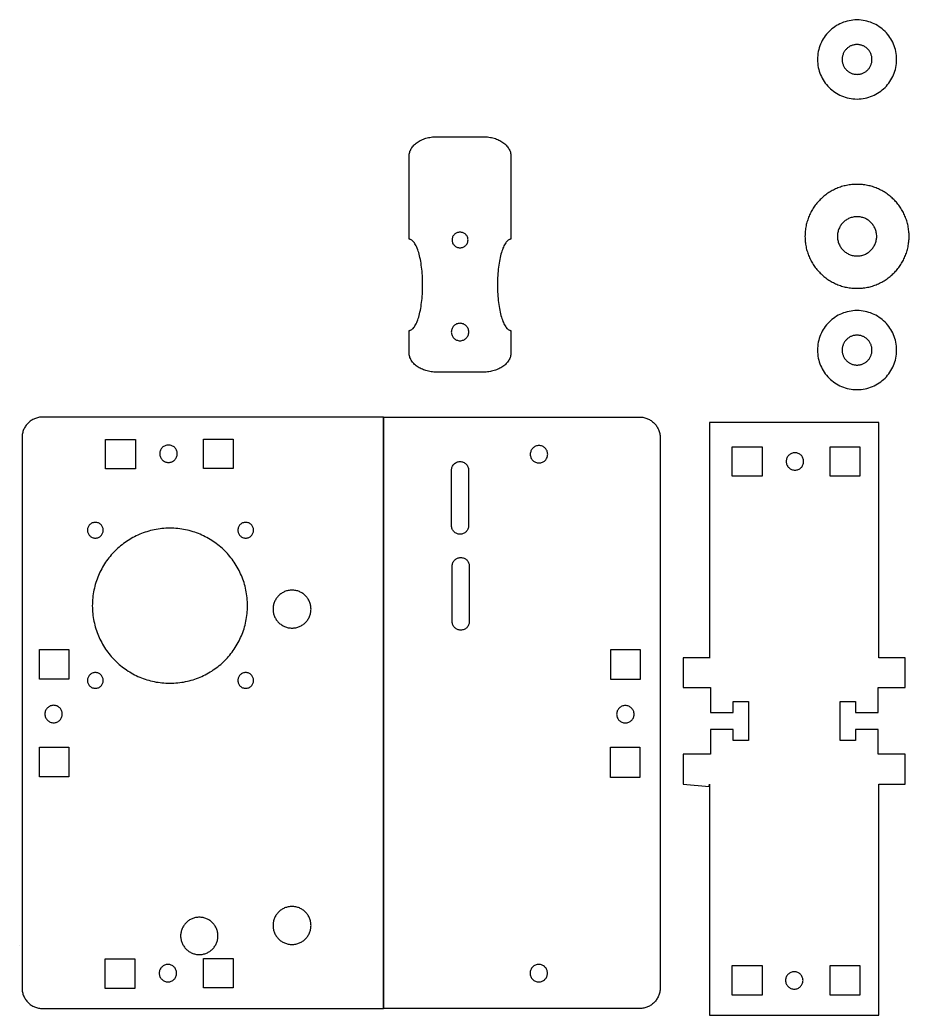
# Model space of a CAD drawing. Extents: x 83 to 577, y 5 to 678.
# Drawn here: x 87.1 to 272, y 141.1 to 348.2 of the extents above; entities that cross this region are included whole.
import ezdxf

# ---------------------------------------------------------------- set-up
doc = ezdxf.new("R2010")
doc.units = 0
doc.layers.add('LAYER_1', color=18, linetype='CONTINUOUS')

msp = doc.modelspace()

# ---------------------------------------------------------------- linework, layer by layer
at = {"layer": 'LAYER_1'}
for points in [[(269.44, 339.97), (269.43, 340.39), (269.4, 340.81), (269.34, 341.22), (269.27, 341.63), (269.18, 342.02), (269.07, 342.41), (268.94, 342.8), (268.79, 343.17), (268.63, 343.54), (268.44, 343.89), (268.25, 344.24), (268.03, 344.57), (267.8, 344.89), (267.56, 345.2), (267.3, 345.5), (267.03, 345.79), (266.74, 346.06), (266.44, 346.32), (266.13, 346.56), (265.81, 346.79), (265.48, 347.01), (265.13, 347.21), (264.78, 347.39), (264.41, 347.55), (264.04, 347.7), (263.65, 347.83), (263.26, 347.94), (262.87, 348.03), (262.46, 348.1), (262.05, 348.16), (261.63, 348.19), (261.21, 348.2), (260.78, 348.19), (260.36, 348.16), (259.95, 348.1), (259.55, 348.03), (259.15, 347.94), (258.76, 347.83), (258.38, 347.7), (258, 347.55), (257.64, 347.39), (257.28, 347.2), (256.94, 347.01), (256.6, 346.79), (256.28, 346.56), (255.97, 346.32), (255.67, 346.06), (255.39, 345.79), (255.11, 345.5), (254.85, 345.2), (254.61, 344.89), (254.38, 344.57), (254.17, 344.24), (253.97, 343.89), (253.79, 343.54), (253.62, 343.17), (253.47, 342.8), (253.34, 342.41), (253.23, 342.02), (253.14, 341.63), (253.07, 341.22), (253.02, 340.81), (252.99, 340.39), (252.97, 339.97), (252.99, 339.54), (253.02, 339.13), (253.07, 338.71), (253.14, 338.31), (253.23, 337.91), (253.34, 337.52), (253.47, 337.14), (253.62, 336.76), (253.79, 336.4), (253.97, 336.04), (254.17, 335.7), (254.38, 335.36), (254.61, 335.04), (254.85, 334.73), (255.11, 334.43), (255.39, 334.15), (255.67, 333.87), (255.97, 333.61), (256.28, 333.37), (256.6, 333.14), (256.94, 332.93), (257.28, 332.73), (257.64, 332.55), (258, 332.38), (258.38, 332.23), (258.76, 332.1), (259.15, 331.99), (259.55, 331.9), (259.95, 331.83), (260.36, 331.78), (260.78, 331.75), (261.21, 331.73), (261.63, 331.75), (262.05, 331.78), (262.46, 331.83), (262.87, 331.9), (263.26, 331.99), (263.65, 332.1), (264.04, 332.23), (264.41, 332.38), (264.78, 332.55), (265.13, 332.73), (265.48, 332.93), (265.81, 333.14), (266.13, 333.37), (266.44, 333.61), (266.74, 333.87), (267.03, 334.15), (267.3, 334.43), (267.56, 334.73), (267.8, 335.04), (268.03, 335.36), (268.25, 335.7), (268.44, 336.04), (268.63, 336.4), (268.79, 336.76), (268.94, 337.14), (269.07, 337.52), (269.18, 337.91), (269.27, 338.31), (269.34, 338.71), (269.4, 339.13), (269.43, 339.54)], [(264.31, 339.97), (264.31, 340.13), (264.3, 340.28), (264.28, 340.44), (264.25, 340.59), (264.22, 340.74), (264.17, 340.89), (264.12, 341.03), (264.07, 341.18), (264.01, 341.31), (263.94, 341.45), (263.86, 341.58), (263.78, 341.7), (263.7, 341.82), (263.6, 341.94), (263.51, 342.05), (263.4, 342.16), (263.3, 342.27), (263.18, 342.36), (263.07, 342.46), (262.94, 342.54), (262.82, 342.62), (262.69, 342.7), (262.55, 342.77), (262.42, 342.83), (262.27, 342.88), (262.13, 342.93), (261.98, 342.97), (261.83, 343.01), (261.68, 343.04), (261.52, 343.06), (261.37, 343.07), (261.21, 343.07), (261.05, 343.07), (260.89, 343.06), (260.73, 343.04), (260.58, 343.01), (260.43, 342.97), (260.28, 342.93), (260.14, 342.88), (260, 342.83), (259.86, 342.77), (259.73, 342.7), (259.6, 342.62), (259.47, 342.54), (259.35, 342.46), (259.23, 342.36), (259.12, 342.27), (259.01, 342.16), (258.91, 342.05), (258.81, 341.94), (258.72, 341.82), (258.63, 341.7), (258.55, 341.58), (258.48, 341.45), (258.41, 341.31), (258.34, 341.18), (258.29, 341.03), (258.24, 340.89), (258.2, 340.74), (258.16, 340.59), (258.14, 340.44), (258.12, 340.28), (258.1, 340.13), (258.1, 339.97), (258.1, 339.81), (258.12, 339.65), (258.14, 339.49), (258.16, 339.34), (258.2, 339.19), (258.24, 339.04), (258.29, 338.9), (258.34, 338.76), (258.41, 338.62), (258.48, 338.49), (258.55, 338.36), (258.63, 338.23), (258.72, 338.11), (258.81, 337.99), (258.91, 337.88), (259.01, 337.77), (259.12, 337.67), (259.23, 337.57), (259.35, 337.48), (259.47, 337.39), (259.6, 337.31), (259.73, 337.24), (259.86, 337.17), (260, 337.11), (260.14, 337.05), (260.28, 337), (260.43, 336.96), (260.58, 336.92), (260.73, 336.9), (260.89, 336.88), (261.05, 336.87), (261.21, 336.86), (261.37, 336.87), (261.52, 336.88), (261.68, 336.9), (261.83, 336.92), (261.98, 336.96), (262.13, 337), (262.27, 337.05), (262.42, 337.11), (262.55, 337.17), (262.69, 337.24), (262.82, 337.31), (262.94, 337.39), (263.07, 337.48), (263.18, 337.57), (263.3, 337.67), (263.4, 337.77), (263.51, 337.88), (263.6, 337.99), (263.7, 338.11), (263.78, 338.23), (263.86, 338.36), (263.94, 338.49), (264.01, 338.62), (264.07, 338.76), (264.12, 338.9), (264.17, 339.04), (264.22, 339.19), (264.25, 339.34), (264.28, 339.49), (264.3, 339.65), (264.31, 339.81)], [(168.05, 283.57), (168.12, 283.57), (168.2, 283.58), (168.27, 283.6), (168.34, 283.62), (168.48, 283.68), (168.62, 283.76), (168.75, 283.87), (168.89, 284), (169.02, 284.15), (169.14, 284.32), (169.27, 284.51), (169.39, 284.72), (169.51, 284.94), (169.62, 285.19), (169.73, 285.45), (169.84, 285.74), (169.94, 286.03), (170.04, 286.35), (170.13, 286.68), (170.22, 287.02), (170.3, 287.38), (170.38, 287.75), (170.45, 288.14), (170.52, 288.53), (170.58, 288.94), (170.64, 289.36), (170.69, 289.79), (170.73, 290.24), (170.77, 290.69), (170.8, 291.14), (170.83, 291.61), (170.84, 292.09), (170.86, 292.57), (170.86, 293.06), (170.86, 293.54), (170.84, 294.03), (170.83, 294.5), (170.8, 294.97), (170.77, 295.43), (170.73, 295.88), (170.69, 296.32), (170.64, 296.75), (170.58, 297.17), (170.52, 297.58), (170.45, 297.97), (170.38, 298.36), (170.3, 298.73), (170.22, 299.09), (170.13, 299.43), (170.04, 299.76), (169.94, 300.08), (169.84, 300.37), (169.73, 300.66), (169.62, 300.92), (169.51, 301.17), (169.39, 301.39), (169.27, 301.6), (169.14, 301.79), (169.02, 301.96), (168.89, 302.11), (168.75, 302.24), (168.62, 302.35), (168.48, 302.43), (168.34, 302.49), (168.27, 302.51), (168.2, 302.53), (168.12, 302.54), (168.05, 302.54), (168.05, 319.85), (168.06, 320.06), (168.08, 320.26), (168.12, 320.46), (168.17, 320.66), (168.23, 320.86), (168.31, 321.05), (168.4, 321.23), (168.5, 321.42), (168.61, 321.6), (168.74, 321.77), (168.88, 321.94), (169.03, 322.1), (169.19, 322.26), (169.36, 322.41), (169.54, 322.56), (169.73, 322.7), (169.92, 322.83), (170.13, 322.96), (170.35, 323.08), (170.57, 323.19), (170.8, 323.3), (171.04, 323.39), (171.29, 323.48), (171.54, 323.56), (171.8, 323.64), (172.07, 323.7), (172.34, 323.75), (172.62, 323.8), (172.9, 323.83), (173.18, 323.86), (173.47, 323.88), (173.77, 323.88), (183.51, 323.88), (183.8, 323.88), (184.09, 323.86), (184.38, 323.83), (184.66, 323.8), (184.94, 323.75), (185.21, 323.7), (185.47, 323.64), (185.73, 323.56), (185.99, 323.48), (186.23, 323.39), (186.47, 323.3), (186.71, 323.19), (186.93, 323.08), (187.15, 322.96), (187.35, 322.83), (187.55, 322.7), (187.74, 322.56), (187.92, 322.41), (188.09, 322.26), (188.25, 322.1), (188.4, 321.94), (188.54, 321.77), (188.66, 321.6), (188.78, 321.42), (188.88, 321.23), (188.97, 321.05), (189.05, 320.86), (189.11, 320.66), (189.16, 320.46), (189.2, 320.26), (189.22, 320.06), (189.23, 319.85), (189.23, 302.54), (189.15, 302.54), (189.08, 302.53), (189.01, 302.51), (188.94, 302.49), (188.8, 302.43), (188.66, 302.35), (188.52, 302.24), (188.39, 302.11), (188.26, 301.96), (188.13, 301.79), (188.01, 301.6), (187.89, 301.4), (187.77, 301.17), (187.66, 300.92), (187.55, 300.66), (187.44, 300.37), (187.34, 300.08), (187.24, 299.76), (187.15, 299.43), (187.06, 299.09), (186.98, 298.73), (186.9, 298.36), (186.82, 297.97), (186.76, 297.58), (186.69, 297.17), (186.64, 296.75), (186.59, 296.32), (186.54, 295.88), (186.51, 295.43), (186.47, 294.97), (186.45, 294.5), (186.43, 294.03), (186.42, 293.54), (186.42, 293.06), (186.42, 292.57), (186.43, 292.09), (186.45, 291.61), (186.47, 291.14), (186.51, 290.69), (186.54, 290.24), (186.59, 289.79), (186.64, 289.36), (186.69, 288.94), (186.76, 288.53), (186.82, 288.14), (186.9, 287.75), (186.98, 287.38), (187.06, 287.02), (187.15, 286.68), (187.24, 286.35), (187.34, 286.03), (187.44, 285.74), (187.55, 285.46), (187.66, 285.19), (187.77, 284.94), (187.89, 284.72), (188.01, 284.51), (188.13, 284.32), (188.26, 284.15), (188.39, 284), (188.52, 283.87), (188.66, 283.76), (188.8, 283.68), (188.94, 283.62), (189.01, 283.6), (189.08, 283.58), (189.15, 283.57), (189.23, 283.57), (189.23, 278.92), (189.22, 278.71), (189.2, 278.5), (189.16, 278.3), (189.11, 278.1), (189.05, 277.91), (188.97, 277.72), (188.88, 277.53), (188.78, 277.35), (188.66, 277.17), (188.54, 276.99), (188.4, 276.83), (188.25, 276.66), (188.09, 276.5), (187.92, 276.35), (187.74, 276.2), (187.55, 276.06), (187.35, 275.93), (187.15, 275.8), (186.93, 275.68), (186.71, 275.57), (186.47, 275.47), (186.23, 275.37), (185.99, 275.28), (185.73, 275.2), (185.47, 275.13), (185.21, 275.06), (184.94, 275.01), (184.66, 274.97), (184.38, 274.93), (184.09, 274.9), (183.8, 274.89), (183.51, 274.88), (173.77, 274.88), (173.47, 274.89), (173.18, 274.9), (172.9, 274.93), (172.62, 274.97), (172.34, 275.01), (172.07, 275.06), (171.8, 275.13), (171.54, 275.2), (171.29, 275.28), (171.04, 275.37), (170.8, 275.47), (170.57, 275.57), (170.35, 275.68), (170.13, 275.8), (169.92, 275.93), (169.73, 276.06), (169.54, 276.2), (169.36, 276.35), (169.19, 276.5), (169.03, 276.66), (168.88, 276.83), (168.74, 276.99), (168.61, 277.17), (168.5, 277.35), (168.4, 277.53), (168.31, 277.72), (168.23, 277.91), (168.17, 278.1), (168.12, 278.3), (168.08, 278.5), (168.06, 278.71), (168.05, 278.92)], [(272.03, 303.15), (272.03, 303.43), (272.02, 303.71), (272, 303.98), (271.97, 304.26), (271.94, 304.53), (271.9, 304.8), (271.86, 305.07), (271.81, 305.33), (271.75, 305.59), (271.69, 305.85), (271.62, 306.11), (271.54, 306.37), (271.46, 306.62), (271.37, 306.87), (271.28, 307.12), (271.18, 307.36), (271.07, 307.6), (270.96, 307.84), (270.85, 308.08), (270.72, 308.31), (270.6, 308.54), (270.46, 308.76), (270.32, 308.98), (270.18, 309.2), (270.03, 309.41), (269.88, 309.62), (269.72, 309.83), (269.56, 310.03), (269.39, 310.23), (269.22, 310.43), (269.04, 310.62), (268.86, 310.8), (268.67, 310.98), (268.48, 311.16), (268.29, 311.33), (268.09, 311.5), (267.89, 311.66), (267.68, 311.82), (267.47, 311.98), (267.26, 312.12), (267.04, 312.27), (266.82, 312.41), (266.59, 312.54), (266.37, 312.67), (266.13, 312.79), (265.9, 312.9), (265.66, 313.02), (265.42, 313.12), (265.17, 313.22), (264.93, 313.32), (264.68, 313.4), (264.42, 313.49), (264.17, 313.56), (263.91, 313.63), (263.65, 313.69), (263.39, 313.75), (263.12, 313.8), (262.85, 313.85), (262.58, 313.88), (262.31, 313.92), (262.04, 313.94), (261.76, 313.96), (261.49, 313.97), (261.21, 313.97), (260.93, 313.97), (260.65, 313.96), (260.37, 313.94), (260.1, 313.92), (259.83, 313.88), (259.56, 313.85), (259.29, 313.8), (259.03, 313.75), (258.76, 313.69), (258.5, 313.63), (258.24, 313.56), (257.99, 313.49), (257.74, 313.4), (257.49, 313.32), (257.24, 313.22), (256.99, 313.12), (256.75, 313.02), (256.51, 312.9), (256.28, 312.79), (256.05, 312.67), (255.82, 312.54), (255.59, 312.41), (255.37, 312.27), (255.16, 312.12), (254.94, 311.98), (254.73, 311.82), (254.52, 311.66), (254.32, 311.5), (254.12, 311.33), (253.93, 311.16), (253.74, 310.98), (253.55, 310.8), (253.37, 310.62), (253.2, 310.43), (253.02, 310.23), (252.86, 310.03), (252.69, 309.83), (252.53, 309.62), (252.38, 309.41), (252.23, 309.2), (252.09, 308.98), (251.95, 308.76), (251.82, 308.54), (251.69, 308.31), (251.57, 308.08), (251.45, 307.84), (251.34, 307.6), (251.23, 307.36), (251.13, 307.12), (251.04, 306.87), (250.95, 306.62), (250.87, 306.37), (250.79, 306.11), (250.72, 305.85), (250.66, 305.59), (250.6, 305.33), (250.55, 305.07), (250.51, 304.8), (250.47, 304.53), (250.44, 304.26), (250.42, 303.98), (250.4, 303.71), (250.39, 303.43), (250.38, 303.15), (250.39, 302.87), (250.4, 302.59), (250.42, 302.32), (250.44, 302.04), (250.47, 301.77), (250.51, 301.5), (250.55, 301.23), (250.6, 300.97), (250.66, 300.71), (250.72, 300.44), (250.79, 300.19), (250.87, 299.93), (250.95, 299.68), (251.04, 299.43), (251.13, 299.18), (251.23, 298.94), (251.34, 298.7), (251.45, 298.46), (251.57, 298.22), (251.69, 297.99), (251.82, 297.76), (251.95, 297.54), (252.09, 297.32), (252.23, 297.1), (252.38, 296.88), (252.53, 296.67), (252.69, 296.47), (252.86, 296.27), (253.02, 296.07), (253.2, 295.87), (253.37, 295.68), (253.55, 295.5), (253.74, 295.32), (253.93, 295.14), (254.12, 294.97), (254.32, 294.8), (254.52, 294.63), (254.73, 294.48), (254.94, 294.32), (255.16, 294.17), (255.37, 294.03), (255.59, 293.89), (255.82, 293.76), (256.05, 293.63), (256.28, 293.51), (256.51, 293.39), (256.75, 293.28), (256.99, 293.18), (257.24, 293.08), (257.49, 292.98), (257.74, 292.9), (257.99, 292.81), (258.24, 292.74), (258.5, 292.67), (258.76, 292.6), (259.03, 292.55), (259.29, 292.5), (259.56, 292.45), (259.83, 292.41), (260.1, 292.38), (260.37, 292.36), (260.65, 292.34), (260.93, 292.33), (261.21, 292.33), (261.49, 292.33), (261.76, 292.34), (262.04, 292.36), (262.31, 292.38), (262.58, 292.41), (262.85, 292.45), (263.12, 292.5), (263.39, 292.55), (263.65, 292.6), (263.91, 292.67), (264.17, 292.74), (264.42, 292.81), (264.68, 292.9), (264.93, 292.98), (265.17, 293.08), (265.42, 293.18), (265.66, 293.28), (265.9, 293.39), (266.13, 293.51), (266.37, 293.63), (266.59, 293.76), (266.82, 293.89), (267.04, 294.03), (267.26, 294.17), (267.47, 294.32), (267.68, 294.48), (267.89, 294.63), (268.09, 294.8), (268.29, 294.97), (268.48, 295.14), (268.67, 295.32), (268.86, 295.5), (269.04, 295.68), (269.22, 295.87), (269.39, 296.07), (269.56, 296.27), (269.72, 296.47), (269.88, 296.67), (270.03, 296.88), (270.18, 297.1), (270.32, 297.32), (270.46, 297.54), (270.6, 297.76), (270.72, 297.99), (270.85, 298.22), (270.96, 298.46), (271.07, 298.7), (271.18, 298.94), (271.28, 299.18), (271.37, 299.43), (271.46, 299.68), (271.54, 299.93), (271.62, 300.19), (271.69, 300.44), (271.75, 300.71), (271.81, 300.97), (271.86, 301.23), (271.9, 301.5), (271.94, 301.77), (271.97, 302.04), (272, 302.32), (272.02, 302.59), (272.03, 302.87)], [(265.29, 303.15), (265.29, 303.36), (265.27, 303.57), (265.24, 303.77), (265.21, 303.97), (265.16, 304.17), (265.11, 304.36), (265.04, 304.55), (264.97, 304.74), (264.89, 304.92), (264.8, 305.1), (264.7, 305.27), (264.59, 305.43), (264.48, 305.59), (264.36, 305.75), (264.23, 305.9), (264.09, 306.04), (263.95, 306.17), (263.8, 306.3), (263.65, 306.42), (263.49, 306.54), (263.32, 306.64), (263.15, 306.74), (262.98, 306.83), (262.8, 306.91), (262.61, 306.99), (262.42, 307.05), (262.23, 307.1), (262.03, 307.15), (261.83, 307.19), (261.62, 307.21), (261.42, 307.23), (261.21, 307.23), (261, 307.23), (260.79, 307.21), (260.58, 307.19), (260.38, 307.15), (260.19, 307.1), (259.99, 307.05), (259.8, 306.99), (259.62, 306.91), (259.44, 306.83), (259.26, 306.74), (259.09, 306.64), (258.92, 306.54), (258.76, 306.42), (258.61, 306.3), (258.46, 306.17), (258.32, 306.04), (258.18, 305.9), (258.06, 305.75), (257.93, 305.59), (257.82, 305.43), (257.71, 305.27), (257.62, 305.1), (257.53, 304.92), (257.44, 304.74), (257.37, 304.55), (257.31, 304.36), (257.25, 304.17), (257.21, 303.97), (257.17, 303.77), (257.14, 303.57), (257.13, 303.36), (257.12, 303.15), (257.13, 302.94), (257.14, 302.73), (257.17, 302.53), (257.21, 302.33), (257.25, 302.13), (257.31, 301.94), (257.37, 301.75), (257.44, 301.56), (257.53, 301.38), (257.62, 301.2), (257.71, 301.03), (257.82, 300.87), (257.93, 300.71), (258.06, 300.55), (258.18, 300.4), (258.32, 300.26), (258.46, 300.13), (258.61, 300), (258.76, 299.88), (258.92, 299.76), (259.09, 299.66), (259.26, 299.56), (259.44, 299.47), (259.62, 299.39), (259.8, 299.31), (259.99, 299.25), (260.19, 299.19), (260.38, 299.15), (260.58, 299.11), (260.79, 299.09), (261, 299.07), (261.21, 299.07), (261.42, 299.07), (261.62, 299.09), (261.83, 299.11), (262.03, 299.15), (262.23, 299.19), (262.42, 299.25), (262.61, 299.31), (262.8, 299.39), (262.98, 299.47), (263.15, 299.56), (263.32, 299.66), (263.49, 299.76), (263.65, 299.88), (263.8, 300), (263.95, 300.13), (264.09, 300.26), (264.23, 300.4), (264.36, 300.55), (264.48, 300.71), (264.59, 300.87), (264.7, 301.03), (264.8, 301.2), (264.89, 301.38), (264.97, 301.56), (265.04, 301.75), (265.11, 301.94), (265.16, 302.13), (265.21, 302.33), (265.24, 302.53), (265.27, 302.73), (265.29, 302.94)], [(180.3, 302.39), (180.29, 302.56), (180.27, 302.72), (180.23, 302.87), (180.17, 303.02), (180.1, 303.16), (180.02, 303.3), (179.92, 303.42), (179.81, 303.54), (179.7, 303.64), (179.57, 303.73), (179.43, 303.81), (179.29, 303.88), (179.13, 303.94), (178.97, 303.97), (178.81, 304), (178.64, 304.01), (178.47, 304), (178.3, 303.97), (178.14, 303.94), (177.99, 303.88), (177.85, 303.81), (177.71, 303.73), (177.58, 303.64), (177.46, 303.54), (177.35, 303.42), (177.26, 303.3), (177.17, 303.16), (177.1, 303.02), (177.05, 302.87), (177.01, 302.72), (176.98, 302.56), (176.97, 302.39), (176.98, 302.23), (177.01, 302.07), (177.05, 301.91), (177.1, 301.77), (177.17, 301.62), (177.26, 301.49), (177.35, 301.37), (177.46, 301.25), (177.58, 301.15), (177.71, 301.06), (177.85, 300.97), (177.99, 300.91), (178.14, 300.85), (178.3, 300.81), (178.47, 300.79), (178.64, 300.78), (178.81, 300.79), (178.97, 300.81), (179.13, 300.85), (179.29, 300.91), (179.43, 300.97), (179.57, 301.06), (179.7, 301.15), (179.81, 301.25), (179.92, 301.37), (180.02, 301.49), (180.1, 301.62), (180.17, 301.77), (180.23, 301.91), (180.27, 302.07), (180.29, 302.23)], [(269.44, 279.47), (269.43, 279.89), (269.4, 280.31), (269.34, 280.72), (269.27, 281.13), (269.18, 281.53), (269.07, 281.92), (268.94, 282.3), (268.79, 282.67), (268.63, 283.04), (268.44, 283.39), (268.25, 283.74), (268.03, 284.07), (267.8, 284.39), (267.56, 284.7), (267.3, 285), (267.03, 285.29), (266.74, 285.56), (266.44, 285.82), (266.13, 286.06), (265.81, 286.29), (265.48, 286.51), (265.13, 286.71), (264.78, 286.89), (264.41, 287.05), (264.04, 287.2), (263.65, 287.33), (263.26, 287.44), (262.87, 287.53), (262.46, 287.61), (262.05, 287.66), (261.63, 287.69), (261.21, 287.7), (260.78, 287.69), (260.36, 287.66), (259.95, 287.61), (259.55, 287.53), (259.15, 287.44), (258.76, 287.33), (258.38, 287.2), (258, 287.05), (257.64, 286.89), (257.28, 286.71), (256.94, 286.51), (256.6, 286.29), (256.28, 286.06), (255.97, 285.82), (255.67, 285.56), (255.39, 285.29), (255.11, 285), (254.85, 284.7), (254.61, 284.39), (254.38, 284.07), (254.17, 283.74), (253.97, 283.39), (253.79, 283.04), (253.62, 282.67), (253.47, 282.3), (253.34, 281.92), (253.23, 281.53), (253.14, 281.13), (253.07, 280.72), (253.02, 280.31), (252.99, 279.89), (252.97, 279.47), (252.99, 279.04), (253.02, 278.63), (253.07, 278.21), (253.14, 277.81), (253.23, 277.41), (253.34, 277.02), (253.47, 276.64), (253.62, 276.26), (253.79, 275.9), (253.97, 275.54), (254.17, 275.2), (254.38, 274.87), (254.61, 274.54), (254.85, 274.23), (255.11, 273.93), (255.39, 273.65), (255.67, 273.37), (255.97, 273.12), (256.28, 272.87), (256.6, 272.64), (256.94, 272.43), (257.28, 272.23), (257.64, 272.05), (258, 271.88), (258.38, 271.74), (258.76, 271.61), (259.15, 271.5), (259.55, 271.4), (259.95, 271.33), (260.36, 271.28), (260.78, 271.25), (261.21, 271.24), (261.63, 271.25), (262.05, 271.28), (262.46, 271.33), (262.87, 271.4), (263.26, 271.5), (263.65, 271.61), (264.04, 271.74), (264.41, 271.88), (264.78, 272.05), (265.13, 272.23), (265.48, 272.43), (265.81, 272.64), (266.13, 272.87), (266.44, 273.12), (266.74, 273.37), (267.03, 273.65), (267.3, 273.93), (267.56, 274.23), (267.8, 274.54), (268.03, 274.87), (268.25, 275.2), (268.44, 275.54), (268.63, 275.9), (268.79, 276.26), (268.94, 276.64), (269.07, 277.02), (269.18, 277.41), (269.27, 277.81), (269.34, 278.21), (269.4, 278.63), (269.43, 279.04)], [(180.45, 283.24), (180.44, 283.42), (180.42, 283.6), (180.37, 283.78), (180.31, 283.94), (180.23, 284.1), (180.14, 284.25), (180.04, 284.39), (179.92, 284.52), (179.79, 284.64), (179.65, 284.74), (179.5, 284.83), (179.34, 284.91), (179.18, 284.97), (179, 285.02), (178.82, 285.04), (178.64, 285.05), (178.45, 285.04), (178.27, 285.02), (178.1, 284.97), (177.93, 284.91), (177.77, 284.83), (177.62, 284.74), (177.48, 284.64), (177.35, 284.52), (177.24, 284.39), (177.13, 284.25), (177.04, 284.1), (176.97, 283.94), (176.9, 283.78), (176.86, 283.6), (176.83, 283.42), (176.82, 283.24), (176.83, 283.05), (176.86, 282.87), (176.9, 282.7), (176.97, 282.53), (177.04, 282.37), (177.13, 282.22), (177.24, 282.08), (177.35, 281.95), (177.48, 281.84), (177.62, 281.73), (177.77, 281.64), (177.93, 281.57), (178.1, 281.51), (178.27, 281.46), (178.45, 281.43), (178.64, 281.42), (178.82, 281.43), (179, 281.46), (179.18, 281.51), (179.34, 281.57), (179.5, 281.64), (179.65, 281.73), (179.79, 281.84), (179.92, 281.95), (180.04, 282.08), (180.14, 282.22), (180.23, 282.37), (180.31, 282.53), (180.37, 282.7), (180.42, 282.87), (180.44, 283.05)], [(264.31, 279.47), (264.31, 279.63), (264.3, 279.79), (264.28, 279.94), (264.25, 280.09), (264.22, 280.24), (264.17, 280.39), (264.12, 280.54), (264.07, 280.68), (264.01, 280.81), (263.94, 280.95), (263.86, 281.08), (263.78, 281.2), (263.7, 281.33), (263.6, 281.44), (263.51, 281.56), (263.4, 281.66), (263.3, 281.77), (263.18, 281.86), (263.07, 281.96), (262.94, 282.04), (262.82, 282.12), (262.69, 282.2), (262.55, 282.27), (262.42, 282.33), (262.27, 282.39), (262.13, 282.43), (261.98, 282.48), (261.83, 282.51), (261.68, 282.54), (261.52, 282.56), (261.37, 282.57), (261.21, 282.57), (261.05, 282.57), (260.89, 282.56), (260.73, 282.54), (260.58, 282.51), (260.43, 282.48), (260.28, 282.43), (260.14, 282.39), (260, 282.33), (259.86, 282.27), (259.73, 282.2), (259.6, 282.12), (259.47, 282.04), (259.35, 281.96), (259.23, 281.86), (259.12, 281.77), (259.01, 281.66), (258.91, 281.56), (258.81, 281.44), (258.72, 281.33), (258.63, 281.2), (258.55, 281.08), (258.48, 280.95), (258.41, 280.81), (258.34, 280.68), (258.29, 280.54), (258.24, 280.39), (258.2, 280.24), (258.16, 280.09), (258.14, 279.94), (258.12, 279.79), (258.1, 279.63), (258.1, 279.47), (258.1, 279.31), (258.12, 279.15), (258.14, 279), (258.16, 278.84), (258.2, 278.69), (258.24, 278.54), (258.29, 278.4), (258.34, 278.26), (258.41, 278.12), (258.48, 277.99), (258.55, 277.86), (258.63, 277.73), (258.72, 277.61), (258.81, 277.49), (258.91, 277.38), (259.01, 277.27), (259.12, 277.17), (259.23, 277.07), (259.35, 276.98), (259.47, 276.89), (259.6, 276.81), (259.73, 276.74), (259.86, 276.67), (260, 276.61), (260.14, 276.55), (260.28, 276.5), (260.43, 276.46), (260.58, 276.42), (260.73, 276.4), (260.89, 276.38), (261.05, 276.37), (261.21, 276.36), (261.37, 276.37), (261.52, 276.38), (261.68, 276.4), (261.83, 276.42), (261.98, 276.46), (262.13, 276.5), (262.27, 276.55), (262.42, 276.61), (262.55, 276.67), (262.69, 276.74), (262.82, 276.81), (262.94, 276.89), (263.07, 276.98), (263.18, 277.07), (263.3, 277.17), (263.4, 277.27), (263.51, 277.38), (263.6, 277.49), (263.7, 277.61), (263.78, 277.73), (263.86, 277.86), (263.94, 277.99), (264.01, 278.12), (264.07, 278.26), (264.12, 278.4), (264.17, 278.54), (264.22, 278.69), (264.25, 278.84), (264.28, 279), (264.3, 279.15), (264.31, 279.31)], [(87.55, 146.7), (87.55, 146.48), (87.57, 146.26), (87.6, 146.05), (87.63, 145.84), (87.68, 145.63), (87.74, 145.43), (87.81, 145.23), (87.88, 145.04), (87.97, 144.85), (88.06, 144.66), (88.17, 144.49), (88.28, 144.31), (88.4, 144.15), (88.52, 143.98), (88.66, 143.83), (88.8, 143.68), (88.95, 143.54), (89.1, 143.41), (89.26, 143.28), (89.43, 143.16), (89.6, 143.05), (89.78, 142.95), (89.97, 142.85), (90.15, 142.77), (90.35, 142.69), (90.55, 142.62), (90.75, 142.57), (90.96, 142.52), (91.17, 142.48), (91.38, 142.45), (91.6, 142.44), (91.82, 142.43), (162.7, 142.43), (162.7, 265.53), (91.82, 265.53), (91.6, 265.52), (91.38, 265.51), (91.17, 265.48), (90.96, 265.44), (90.75, 265.4), (90.55, 265.34), (90.35, 265.27), (90.15, 265.19), (89.97, 265.11), (89.78, 265.01), (89.6, 264.91), (89.43, 264.8), (89.26, 264.68), (89.1, 264.56), (88.95, 264.42), (88.8, 264.28), (88.66, 264.13), (88.52, 263.98), (88.4, 263.82), (88.28, 263.65), (88.17, 263.47), (88.06, 263.3), (87.97, 263.11), (87.88, 262.92), (87.81, 262.73), (87.74, 262.53), (87.68, 262.33), (87.63, 262.12), (87.6, 261.91), (87.57, 261.7), (87.55, 261.48), (87.55, 261.26)], [(215.99, 142.43), (162.76, 142.43), (162.76, 265.53), (215.99, 265.53), (216.21, 265.52), (216.43, 265.51), (216.64, 265.48), (216.85, 265.44), (217.06, 265.4), (217.26, 265.34), (217.46, 265.27), (217.65, 265.19), (217.84, 265.11), (218.02, 265.01), (218.2, 264.91), (218.38, 264.8), (218.54, 264.68), (218.7, 264.56), (218.86, 264.42), (219.01, 264.28), (219.15, 264.13), (219.28, 263.98), (219.41, 263.82), (219.53, 263.65), (219.64, 263.47), (219.74, 263.3), (219.84, 263.11), (219.92, 262.92), (220, 262.73), (220.07, 262.53), (220.12, 262.33), (220.17, 262.12), (220.21, 261.91), (220.24, 261.7), (220.25, 261.48), (220.26, 261.26), (220.26, 146.7), (220.25, 146.48), (220.24, 146.26), (220.21, 146.05), (220.17, 145.84), (220.12, 145.63), (220.07, 145.43), (220, 145.23), (219.92, 145.04), (219.84, 144.85), (219.74, 144.66), (219.64, 144.49), (219.53, 144.31), (219.41, 144.15), (219.28, 143.98), (219.15, 143.83), (219.01, 143.68), (218.86, 143.54), (218.7, 143.41), (218.54, 143.28), (218.38, 143.16), (218.2, 143.05), (218.02, 142.95), (217.84, 142.85), (217.65, 142.77), (217.46, 142.69), (217.26, 142.62), (217.06, 142.57), (216.85, 142.52), (216.64, 142.48), (216.43, 142.45), (216.21, 142.44)], [(230.48, 188.67), (230.53, 189.16), (230.53, 141.06), (265.77, 141.06), (265.77, 189.16), (265.78, 189.16), (271.23, 189.16), (271.24, 195.34), (265.58, 195.34), (265.58, 200.49), (260.86, 200.49), (260.86, 198.25), (257.7, 198.25), (257.7, 206.31), (260.86, 206.31), (260.86, 204.07), (265.58, 204.07), (265.58, 209.22), (271.24, 209.22), (271.24, 215.41), (265.77, 215.41), (265.77, 264.41), (230.53, 264.41), (230.53, 215.36), (230.53, 215.41), (225.07, 215.41), (225.07, 209.22), (230.72, 209.22), (230.72, 204.07), (235.44, 204.07), (235.44, 206.31), (238.61, 206.31), (238.61, 198.25), (235.44, 198.25), (235.44, 200.49), (230.72, 200.49), (230.72, 195.34), (225.07, 195.34), (225.07, 189.16)], [(111.12, 254.75), (104.92, 254.75), (104.92, 260.85), (111.12, 260.85)], [(118, 259.72), (117.82, 259.72), (117.64, 259.69), (117.46, 259.64), (117.3, 259.58), (117.14, 259.51), (116.99, 259.41), (116.85, 259.31), (116.72, 259.19), (116.6, 259.06), (116.5, 258.92), (116.41, 258.77), (116.33, 258.62), (116.27, 258.45), (116.22, 258.28), (116.2, 258.1), (116.19, 257.91), (116.2, 257.72), (116.22, 257.54), (116.27, 257.37), (116.33, 257.2), (116.41, 257.04), (116.5, 256.89), (116.6, 256.76), (116.72, 256.63), (116.85, 256.51), (116.99, 256.4), (117.14, 256.31), (117.3, 256.24), (117.46, 256.18), (117.64, 256.13), (117.82, 256.1), (118, 256.09), (118.19, 256.1), (118.37, 256.13), (118.54, 256.18), (118.71, 256.24), (118.87, 256.31), (119.02, 256.4), (119.16, 256.51), (119.29, 256.63), (119.4, 256.76), (119.51, 256.89), (119.6, 257.04), (119.67, 257.2), (119.74, 257.37), (119.78, 257.54), (119.81, 257.72), (119.82, 257.91), (119.81, 258.1), (119.78, 258.28), (119.74, 258.45), (119.67, 258.62), (119.6, 258.77), (119.51, 258.92), (119.4, 259.06), (119.29, 259.19), (119.16, 259.31), (119.02, 259.41), (118.87, 259.51), (118.71, 259.58), (118.54, 259.64), (118.37, 259.69), (118.19, 259.72)], [(131.47, 254.86), (125.27, 254.86), (125.27, 260.96), (131.47, 260.96)], [(195.06, 259.61), (194.87, 259.6), (194.69, 259.57), (194.52, 259.53), (194.35, 259.47), (194.19, 259.39), (194.04, 259.3), (193.9, 259.2), (193.78, 259.08), (193.66, 258.95), (193.55, 258.81), (193.46, 258.66), (193.39, 258.5), (193.33, 258.33), (193.28, 258.16), (193.25, 257.98), (193.24, 257.79), (193.25, 257.61), (193.28, 257.43), (193.33, 257.25), (193.39, 257.09), (193.46, 256.93), (193.55, 256.78), (193.66, 256.64), (193.78, 256.51), (193.9, 256.39), (194.04, 256.29), (194.19, 256.2), (194.35, 256.12), (194.52, 256.06), (194.69, 256.02), (194.87, 255.99), (195.06, 255.98), (195.24, 255.99), (195.42, 256.02), (195.6, 256.06), (195.77, 256.12), (195.92, 256.2), (196.07, 256.29), (196.21, 256.39), (196.34, 256.51), (196.46, 256.64), (196.56, 256.78), (196.65, 256.93), (196.73, 257.09), (196.79, 257.25), (196.84, 257.43), (196.86, 257.61), (196.87, 257.79), (196.86, 257.98), (196.84, 258.16), (196.79, 258.33), (196.73, 258.5), (196.65, 258.66), (196.56, 258.81), (196.46, 258.95), (196.34, 259.08), (196.21, 259.2), (196.07, 259.3), (195.92, 259.39), (195.77, 259.47), (195.6, 259.53), (195.42, 259.57), (195.24, 259.6)], [(241.45, 253.22), (235.25, 253.22), (235.25, 259.37), (241.45, 259.37)], [(261.8, 253.22), (255.6, 253.22), (255.6, 259.37), (261.8, 259.37)], [(248.29, 258.11), (248.1, 258.11), (247.92, 258.08), (247.75, 258.03), (247.58, 257.97), (247.42, 257.9), (247.27, 257.8), (247.13, 257.7), (247, 257.58), (246.89, 257.45), (246.78, 257.31), (246.69, 257.16), (246.61, 257.01), (246.55, 256.84), (246.51, 256.66), (246.48, 256.48), (246.47, 256.3), (246.48, 256.11), (246.51, 255.93), (246.55, 255.76), (246.61, 255.59), (246.69, 255.43), (246.78, 255.28), (246.89, 255.14), (247, 255.02), (247.13, 254.9), (247.27, 254.79), (247.42, 254.7), (247.58, 254.63), (247.75, 254.57), (247.92, 254.52), (248.1, 254.49), (248.29, 254.48), (248.47, 254.49), (248.65, 254.52), (248.83, 254.57), (248.99, 254.63), (249.15, 254.7), (249.3, 254.79), (249.44, 254.9), (249.57, 255.02), (249.69, 255.14), (249.79, 255.28), (249.88, 255.43), (249.96, 255.59), (250.02, 255.76), (250.07, 255.93), (250.09, 256.11), (250.1, 256.3), (250.09, 256.48), (250.07, 256.66), (250.02, 256.84), (249.96, 257.01), (249.88, 257.16), (249.79, 257.31), (249.69, 257.45), (249.57, 257.58), (249.44, 257.7), (249.3, 257.8), (249.15, 257.9), (248.99, 257.97), (248.83, 258.03), (248.65, 258.08), (248.47, 258.11)], [(176.87, 242.91), (176.87, 254.5), (176.88, 254.68), (176.91, 254.86), (176.95, 255.03), (177.01, 255.19), (177.09, 255.34), (177.18, 255.49), (177.28, 255.63), (177.39, 255.75), (177.52, 255.87), (177.65, 255.97), (177.8, 256.06), (177.95, 256.13), (178.11, 256.19), (178.28, 256.23), (178.46, 256.26), (178.64, 256.27), (178.82, 256.26), (178.99, 256.23), (179.16, 256.19), (179.32, 256.13), (179.48, 256.06), (179.62, 255.97), (179.76, 255.87), (179.89, 255.75), (180, 255.63), (180.1, 255.49), (180.19, 255.34), (180.26, 255.19), (180.32, 255.03), (180.37, 254.86), (180.39, 254.68), (180.4, 254.5), (180.4, 242.91), (180.39, 242.73), (180.37, 242.55), (180.32, 242.38), (180.26, 242.22), (180.19, 242.07), (180.1, 241.92), (180, 241.79), (179.89, 241.66), (179.76, 241.55), (179.62, 241.44), (179.48, 241.36), (179.32, 241.28), (179.16, 241.22), (178.99, 241.18), (178.82, 241.15), (178.64, 241.14), (178.46, 241.15), (178.28, 241.18), (178.11, 241.22), (177.95, 241.28), (177.8, 241.36), (177.65, 241.44), (177.52, 241.55), (177.39, 241.66), (177.28, 241.79), (177.18, 241.92), (177.09, 242.07), (177.01, 242.22), (176.95, 242.38), (176.91, 242.55), (176.88, 242.73)], [(102.8, 243.62), (102.63, 243.61), (102.47, 243.59), (102.31, 243.55), (102.16, 243.49), (102.02, 243.43), (101.88, 243.34), (101.76, 243.25), (101.64, 243.14), (101.53, 243.03), (101.44, 242.9), (101.36, 242.77), (101.29, 242.62), (101.23, 242.47), (101.19, 242.31), (101.17, 242.15), (101.16, 241.98), (101.17, 241.82), (101.19, 241.65), (101.23, 241.5), (101.29, 241.35), (101.36, 241.2), (101.44, 241.07), (101.53, 240.94), (101.64, 240.83), (101.76, 240.72), (101.88, 240.63), (102.02, 240.54), (102.16, 240.47), (102.31, 240.42), (102.47, 240.38), (102.63, 240.35), (102.8, 240.35), (102.97, 240.35), (103.13, 240.38), (103.29, 240.42), (103.44, 240.47), (103.58, 240.54), (103.71, 240.63), (103.84, 240.72), (103.96, 240.83), (104.06, 240.94), (104.16, 241.07), (104.24, 241.2), (104.31, 241.35), (104.36, 241.5), (104.4, 241.65), (104.43, 241.82), (104.44, 241.98), (104.43, 242.15), (104.4, 242.31), (104.36, 242.47), (104.31, 242.62), (104.24, 242.77), (104.16, 242.9), (104.06, 243.03), (103.96, 243.14), (103.84, 243.25), (103.71, 243.34), (103.58, 243.43), (103.44, 243.49), (103.29, 243.55), (103.13, 243.59), (102.97, 243.61)], [(118.3, 242.41), (117.88, 242.4), (117.47, 242.39), (117.06, 242.36), (116.65, 242.33), (116.24, 242.28), (115.84, 242.22), (115.44, 242.16), (115.05, 242.08), (114.65, 242), (114.27, 241.9), (113.88, 241.8), (113.5, 241.68), (113.12, 241.56), (112.75, 241.43), (112.38, 241.29), (112.02, 241.14), (111.66, 240.98), (111.3, 240.82), (110.95, 240.64), (110.61, 240.46), (110.27, 240.27), (109.93, 240.07), (109.6, 239.87), (109.28, 239.65), (108.96, 239.43), (108.64, 239.2), (108.34, 238.97), (108.03, 238.73), (107.74, 238.48), (107.45, 238.22), (107.17, 237.95), (106.89, 237.68), (106.62, 237.41), (106.35, 237.12), (106.1, 236.83), (105.85, 236.54), (105.6, 236.24), (105.37, 235.93), (105.14, 235.62), (104.92, 235.3), (104.7, 234.97), (104.5, 234.64), (104.3, 234.31), (104.11, 233.97), (103.93, 233.62), (103.75, 233.27), (103.59, 232.92), (103.43, 232.56), (103.28, 232.19), (103.14, 231.82), (103.01, 231.45), (102.89, 231.07), (102.77, 230.69), (102.67, 230.31), (102.58, 229.92), (102.49, 229.53), (102.41, 229.13), (102.35, 228.73), (102.29, 228.33), (102.25, 227.92), (102.21, 227.52), (102.18, 227.11), (102.17, 226.69), (102.16, 226.27), (102.17, 225.86), (102.18, 225.44), (102.21, 225.03), (102.25, 224.63), (102.29, 224.22), (102.35, 223.82), (102.41, 223.42), (102.49, 223.02), (102.58, 222.63), (102.67, 222.24), (102.77, 221.86), (102.89, 221.48), (103.01, 221.1), (103.14, 220.73), (103.28, 220.36), (103.43, 219.99), (103.59, 219.63), (103.75, 219.28), (103.93, 218.93), (104.11, 218.58), (104.3, 218.24), (104.5, 217.91), (104.7, 217.58), (104.92, 217.25), (105.14, 216.93), (105.37, 216.62), (105.6, 216.31), (105.85, 216.01), (106.1, 215.72), (106.35, 215.43), (106.62, 215.14), (106.89, 214.87), (107.17, 214.6), (107.45, 214.33), (107.74, 214.07), (108.03, 213.82), (108.34, 213.58), (108.64, 213.35), (108.96, 213.12), (109.28, 212.9), (109.6, 212.68), (109.93, 212.48), (110.27, 212.28), (110.61, 212.09), (110.95, 211.91), (111.3, 211.73), (111.66, 211.57), (112.02, 211.41), (112.38, 211.26), (112.75, 211.12), (113.12, 210.99), (113.5, 210.87), (113.88, 210.75), (114.27, 210.65), (114.65, 210.55), (115.05, 210.47), (115.44, 210.39), (115.84, 210.33), (116.24, 210.27), (116.65, 210.22), (117.06, 210.19), (117.47, 210.16), (117.88, 210.15), (118.3, 210.14), (118.71, 210.15), (119.13, 210.16), (119.54, 210.19), (119.95, 210.22), (120.35, 210.27), (120.75, 210.33), (121.15, 210.39), (121.55, 210.47), (121.94, 210.55), (122.33, 210.65), (122.71, 210.75), (123.1, 210.87), (123.47, 210.99), (123.85, 211.12), (124.21, 211.26), (124.58, 211.41), (124.94, 211.57), (125.29, 211.73), (125.64, 211.91), (125.99, 212.09), (126.33, 212.28), (126.66, 212.48), (126.99, 212.68), (127.32, 212.9), (127.64, 213.12), (127.95, 213.35), (128.26, 213.58), (128.56, 213.82), (128.86, 214.07), (129.15, 214.33), (129.43, 214.6), (129.71, 214.87), (129.98, 215.14), (130.24, 215.43), (130.5, 215.72), (130.75, 216.01), (130.99, 216.31), (131.23, 216.62), (131.46, 216.93), (131.68, 217.25), (131.89, 217.58), (132.1, 217.91), (132.3, 218.24), (132.49, 218.58), (132.67, 218.93), (132.84, 219.28), (133.01, 219.63), (133.17, 219.99), (133.31, 220.36), (133.45, 220.73), (133.59, 221.1), (133.71, 221.48), (133.82, 221.86), (133.93, 222.24), (134.02, 222.63), (134.11, 223.02), (134.18, 223.42), (134.25, 223.82), (134.3, 224.22), (134.35, 224.63), (134.39, 225.03), (134.41, 225.44), (134.43, 225.86), (134.43, 226.27), (134.43, 226.69), (134.41, 227.11), (134.39, 227.52), (134.35, 227.92), (134.3, 228.33), (134.25, 228.73), (134.18, 229.13), (134.11, 229.53), (134.02, 229.92), (133.93, 230.31), (133.82, 230.69), (133.71, 231.07), (133.59, 231.45), (133.45, 231.82), (133.31, 232.19), (133.17, 232.56), (133.01, 232.92), (132.84, 233.27), (132.67, 233.62), (132.49, 233.97), (132.3, 234.31), (132.1, 234.64), (131.89, 234.97), (131.68, 235.3), (131.46, 235.62), (131.23, 235.93), (130.99, 236.24), (130.75, 236.54), (130.5, 236.83), (130.24, 237.12), (129.98, 237.41), (129.71, 237.68), (129.43, 237.95), (129.15, 238.22), (128.86, 238.48), (128.56, 238.73), (128.26, 238.97), (127.95, 239.2), (127.64, 239.43), (127.32, 239.65), (126.99, 239.87), (126.66, 240.07), (126.33, 240.27), (125.99, 240.46), (125.64, 240.64), (125.29, 240.82), (124.94, 240.98), (124.58, 241.14), (124.21, 241.29), (123.85, 241.43), (123.47, 241.56), (123.1, 241.68), (122.71, 241.8), (122.33, 241.9), (121.94, 242), (121.55, 242.08), (121.15, 242.16), (120.75, 242.22), (120.35, 242.28), (119.95, 242.33), (119.54, 242.36), (119.13, 242.39), (118.71, 242.4)], [(134.06, 243.62), (133.89, 243.61), (133.73, 243.59), (133.57, 243.55), (133.42, 243.49), (133.28, 243.43), (133.14, 243.34), (133.02, 243.25), (132.9, 243.14), (132.8, 243.03), (132.7, 242.9), (132.62, 242.77), (132.55, 242.62), (132.5, 242.47), (132.46, 242.31), (132.43, 242.15), (132.42, 241.98), (132.43, 241.82), (132.46, 241.65), (132.5, 241.5), (132.55, 241.35), (132.62, 241.2), (132.7, 241.07), (132.8, 240.94), (132.9, 240.83), (133.02, 240.72), (133.14, 240.62), (133.28, 240.54), (133.42, 240.47), (133.57, 240.42), (133.73, 240.38), (133.89, 240.35), (134.06, 240.34), (134.23, 240.35), (134.39, 240.38), (134.55, 240.42), (134.7, 240.47), (134.84, 240.54), (134.98, 240.62), (135.1, 240.72), (135.22, 240.83), (135.33, 240.94), (135.42, 241.07), (135.5, 241.2), (135.57, 241.35), (135.63, 241.5), (135.67, 241.65), (135.69, 241.82), (135.7, 241.98), (135.69, 242.15), (135.67, 242.31), (135.63, 242.47), (135.57, 242.62), (135.5, 242.77), (135.42, 242.9), (135.33, 243.03), (135.22, 243.14), (135.1, 243.25), (134.98, 243.34), (134.84, 243.43), (134.7, 243.49), (134.55, 243.55), (134.39, 243.59), (134.23, 243.61)], [(177.02, 222.95), (177.02, 234.54), (177.03, 234.72), (177.06, 234.9), (177.1, 235.07), (177.16, 235.23), (177.24, 235.38), (177.32, 235.53), (177.43, 235.66), (177.54, 235.79), (177.66, 235.9), (177.8, 236.01), (177.95, 236.09), (178.1, 236.17), (178.26, 236.23), (178.43, 236.27), (178.61, 236.3), (178.79, 236.31), (178.97, 236.3), (179.14, 236.27), (179.31, 236.23), (179.47, 236.17), (179.63, 236.09), (179.77, 236.01), (179.91, 235.9), (180.03, 235.79), (180.15, 235.66), (180.25, 235.53), (180.34, 235.38), (180.41, 235.23), (180.47, 235.07), (180.52, 234.9), (180.54, 234.72), (180.55, 234.54), (180.55, 222.95), (180.54, 222.77), (180.52, 222.59), (180.47, 222.42), (180.41, 222.26), (180.34, 222.11), (180.25, 221.96), (180.15, 221.82), (180.03, 221.7), (179.91, 221.59), (179.77, 221.48), (179.63, 221.4), (179.47, 221.32), (179.31, 221.26), (179.14, 221.22), (178.97, 221.19), (178.79, 221.18), (178.61, 221.19), (178.43, 221.22), (178.26, 221.26), (178.1, 221.32), (177.95, 221.4), (177.8, 221.48), (177.66, 221.59), (177.54, 221.7), (177.43, 221.82), (177.32, 221.96), (177.24, 222.11), (177.16, 222.26), (177.1, 222.42), (177.06, 222.59), (177.03, 222.77)], [(143.7, 229.51), (143.5, 229.51), (143.3, 229.49), (143.1, 229.47), (142.9, 229.43), (142.71, 229.39), (142.52, 229.34), (142.34, 229.27), (142.16, 229.2), (141.99, 229.12), (141.82, 229.04), (141.65, 228.94), (141.49, 228.84), (141.34, 228.73), (141.19, 228.61), (141.04, 228.49), (140.91, 228.36), (140.77, 228.22), (140.65, 228.08), (140.53, 227.93), (140.42, 227.77), (140.32, 227.61), (140.23, 227.45), (140.14, 227.28), (140.06, 227.1), (139.99, 226.92), (139.93, 226.74), (139.87, 226.55), (139.83, 226.36), (139.79, 226.17), (139.77, 225.97), (139.75, 225.77), (139.75, 225.56), (139.75, 225.36), (139.77, 225.16), (139.79, 224.96), (139.83, 224.77), (139.87, 224.58), (139.93, 224.39), (139.99, 224.21), (140.06, 224.03), (140.14, 223.85), (140.23, 223.68), (140.32, 223.52), (140.42, 223.36), (140.53, 223.2), (140.65, 223.05), (140.77, 222.91), (140.91, 222.77), (141.04, 222.64), (141.19, 222.52), (141.34, 222.4), (141.49, 222.29), (141.65, 222.19), (141.82, 222.09), (141.99, 222), (142.16, 221.92), (142.34, 221.85), (142.52, 221.79), (142.71, 221.74), (142.9, 221.69), (143.1, 221.66), (143.3, 221.64), (143.5, 221.62), (143.7, 221.61), (143.9, 221.62), (144.1, 221.64), (144.3, 221.66), (144.5, 221.69), (144.69, 221.74), (144.87, 221.79), (145.06, 221.85), (145.24, 221.92), (145.41, 222), (145.58, 222.09), (145.75, 222.19), (145.91, 222.29), (146.06, 222.4), (146.21, 222.52), (146.35, 222.64), (146.49, 222.77), (146.62, 222.91), (146.75, 223.05), (146.86, 223.2), (146.97, 223.36), (147.08, 223.52), (147.17, 223.68), (147.26, 223.85), (147.34, 224.03), (147.41, 224.21), (147.47, 224.39), (147.52, 224.58), (147.57, 224.77), (147.6, 224.96), (147.63, 225.16), (147.64, 225.36), (147.65, 225.56), (147.64, 225.77), (147.63, 225.97), (147.6, 226.17), (147.57, 226.36), (147.52, 226.55), (147.47, 226.74), (147.41, 226.92), (147.34, 227.1), (147.26, 227.28), (147.17, 227.45), (147.08, 227.61), (146.97, 227.77), (146.86, 227.93), (146.75, 228.08), (146.62, 228.22), (146.49, 228.36), (146.35, 228.49), (146.21, 228.61), (146.06, 228.73), (145.91, 228.84), (145.75, 228.94), (145.58, 229.04), (145.41, 229.12), (145.24, 229.2), (145.06, 229.27), (144.87, 229.34), (144.69, 229.39), (144.5, 229.43), (144.3, 229.47), (144.1, 229.49), (143.9, 229.51)], [(91.17, 217.19), (97.27, 217.19), (97.27, 210.99), (91.17, 210.99)], [(209.98, 217.19), (216.08, 217.19), (216.08, 210.89), (209.98, 210.89)], [(102.8, 212.36), (102.63, 212.35), (102.47, 212.33), (102.31, 212.29), (102.16, 212.23), (102.02, 212.16), (101.88, 212.08), (101.76, 211.98), (101.64, 211.88), (101.53, 211.76), (101.44, 211.64), (101.36, 211.5), (101.29, 211.36), (101.23, 211.21), (101.19, 211.05), (101.17, 210.89), (101.16, 210.72), (101.17, 210.55), (101.19, 210.39), (101.23, 210.23), (101.29, 210.08), (101.36, 209.94), (101.44, 209.8), (101.53, 209.68), (101.64, 209.56), (101.76, 209.46), (101.88, 209.36), (102.02, 209.28), (102.16, 209.21), (102.31, 209.15), (102.47, 209.11), (102.63, 209.09), (102.8, 209.08), (102.97, 209.09), (103.13, 209.11), (103.29, 209.15), (103.44, 209.21), (103.58, 209.28), (103.71, 209.36), (103.84, 209.46), (103.96, 209.56), (104.06, 209.68), (104.16, 209.8), (104.24, 209.94), (104.31, 210.08), (104.36, 210.23), (104.4, 210.39), (104.43, 210.55), (104.44, 210.72), (104.43, 210.89), (104.4, 211.05), (104.36, 211.21), (104.31, 211.36), (104.24, 211.5), (104.16, 211.64), (104.06, 211.76), (103.96, 211.88), (103.84, 211.98), (103.71, 212.08), (103.58, 212.16), (103.44, 212.23), (103.29, 212.29), (103.13, 212.33), (102.97, 212.35)], [(134.06, 212.36), (133.89, 212.35), (133.73, 212.33), (133.57, 212.29), (133.42, 212.23), (133.28, 212.16), (133.14, 212.08), (133.02, 211.98), (132.9, 211.88), (132.8, 211.76), (132.7, 211.64), (132.62, 211.5), (132.55, 211.36), (132.5, 211.21), (132.46, 211.05), (132.43, 210.89), (132.42, 210.72), (132.43, 210.55), (132.46, 210.39), (132.5, 210.23), (132.55, 210.08), (132.62, 209.94), (132.7, 209.8), (132.8, 209.68), (132.9, 209.56), (133.02, 209.46), (133.14, 209.36), (133.28, 209.28), (133.42, 209.21), (133.57, 209.15), (133.73, 209.11), (133.89, 209.09), (134.06, 209.08), (134.23, 209.09), (134.39, 209.11), (134.55, 209.15), (134.7, 209.21), (134.84, 209.28), (134.98, 209.36), (135.1, 209.46), (135.22, 209.56), (135.33, 209.68), (135.42, 209.8), (135.5, 209.94), (135.57, 210.08), (135.63, 210.23), (135.67, 210.39), (135.69, 210.55), (135.7, 210.72), (135.69, 210.89), (135.67, 211.05), (135.63, 211.21), (135.57, 211.36), (135.5, 211.5), (135.42, 211.64), (135.33, 211.76), (135.22, 211.88), (135.1, 211.98), (134.98, 212.08), (134.84, 212.16), (134.7, 212.23), (134.55, 212.29), (134.39, 212.33), (134.23, 212.35)], [(94.1, 205.54), (93.92, 205.53), (93.74, 205.5), (93.57, 205.46), (93.4, 205.4), (93.24, 205.32), (93.09, 205.23), (92.95, 205.12), (92.82, 205.01), (92.7, 204.88), (92.6, 204.74), (92.51, 204.59), (92.43, 204.43), (92.37, 204.26), (92.33, 204.09), (92.3, 203.91), (92.29, 203.72), (92.3, 203.54), (92.33, 203.36), (92.37, 203.18), (92.43, 203.02), (92.51, 202.86), (92.6, 202.71), (92.7, 202.57), (92.82, 202.44), (92.95, 202.32), (93.09, 202.22), (93.24, 202.13), (93.4, 202.05), (93.57, 201.99), (93.74, 201.95), (93.92, 201.92), (94.1, 201.91), (94.29, 201.92), (94.47, 201.95), (94.64, 201.99), (94.81, 202.05), (94.97, 202.13), (95.12, 202.22), (95.26, 202.32), (95.39, 202.44), (95.51, 202.57), (95.61, 202.71), (95.7, 202.86), (95.78, 203.02), (95.84, 203.18), (95.88, 203.36), (95.91, 203.54), (95.92, 203.72), (95.91, 203.91), (95.88, 204.09), (95.84, 204.26), (95.78, 204.43), (95.7, 204.59), (95.61, 204.74), (95.51, 204.88), (95.39, 205.01), (95.26, 205.12), (95.12, 205.23), (94.97, 205.32), (94.81, 205.4), (94.64, 205.46), (94.47, 205.5), (94.29, 205.53)], [(213.03, 205.49), (212.84, 205.48), (212.66, 205.46), (212.49, 205.41), (212.32, 205.35), (212.16, 205.27), (212.01, 205.18), (211.87, 205.08), (211.74, 204.96), (211.62, 204.83), (211.52, 204.69), (211.43, 204.54), (211.35, 204.38), (211.29, 204.22), (211.25, 204.04), (211.22, 203.86), (211.21, 203.68), (211.22, 203.49), (211.25, 203.31), (211.29, 203.14), (211.35, 202.97), (211.43, 202.81), (211.52, 202.66), (211.62, 202.52), (211.74, 202.39), (211.87, 202.28), (212.01, 202.17), (212.16, 202.08), (212.32, 202.01), (212.49, 201.94), (212.66, 201.9), (212.84, 201.87), (213.03, 201.86), (213.21, 201.87), (213.39, 201.9), (213.56, 201.94), (213.73, 202.01), (213.89, 202.08), (214.04, 202.17), (214.18, 202.28), (214.31, 202.39), (214.43, 202.52), (214.53, 202.66), (214.62, 202.81), (214.7, 202.97), (214.76, 203.14), (214.8, 203.31), (214.83, 203.49), (214.84, 203.68), (214.83, 203.86), (214.8, 204.04), (214.76, 204.22), (214.7, 204.38), (214.62, 204.54), (214.53, 204.69), (214.43, 204.83), (214.31, 204.96), (214.18, 205.08), (214.04, 205.18), (213.89, 205.27), (213.73, 205.35), (213.56, 205.41), (213.39, 205.46), (213.21, 205.48)], [(91.17, 196.84), (97.27, 196.84), (97.27, 190.64), (91.17, 190.64)], [(209.96, 196.84), (216.06, 196.84), (216.06, 190.54), (209.96, 190.54)], [(143.7, 163.67), (143.49, 163.66), (143.29, 163.65), (143.09, 163.62), (142.9, 163.59), (142.71, 163.54), (142.52, 163.49), (142.34, 163.43), (142.16, 163.36), (141.98, 163.28), (141.81, 163.19), (141.65, 163.09), (141.49, 162.99), (141.33, 162.88), (141.18, 162.76), (141.04, 162.64), (140.9, 162.51), (140.77, 162.37), (140.65, 162.23), (140.53, 162.08), (140.42, 161.92), (140.32, 161.76), (140.22, 161.6), (140.14, 161.43), (140.06, 161.25), (139.99, 161.07), (139.92, 160.89), (139.87, 160.7), (139.83, 160.51), (139.79, 160.32), (139.77, 160.12), (139.75, 159.92), (139.75, 159.72), (139.75, 159.51), (139.77, 159.31), (139.79, 159.12), (139.83, 158.92), (139.87, 158.73), (139.92, 158.54), (139.99, 158.36), (140.06, 158.18), (140.14, 158), (140.22, 157.83), (140.32, 157.67), (140.42, 157.51), (140.53, 157.35), (140.65, 157.21), (140.77, 157.06), (140.9, 156.92), (141.04, 156.79), (141.18, 156.67), (141.33, 156.55), (141.49, 156.44), (141.65, 156.34), (141.81, 156.24), (141.98, 156.16), (142.16, 156.08), (142.34, 156.01), (142.52, 155.95), (142.71, 155.89), (142.9, 155.85), (143.09, 155.81), (143.29, 155.79), (143.49, 155.77), (143.7, 155.77), (143.9, 155.77), (144.1, 155.79), (144.3, 155.81), (144.49, 155.85), (144.68, 155.89), (144.87, 155.95), (145.05, 156.01), (145.23, 156.08), (145.41, 156.16), (145.58, 156.24), (145.74, 156.34), (145.9, 156.44), (146.06, 156.55), (146.21, 156.67), (146.35, 156.79), (146.49, 156.92), (146.62, 157.06), (146.74, 157.21), (146.86, 157.35), (146.97, 157.51), (147.07, 157.67), (147.17, 157.83), (147.26, 158), (147.34, 158.18), (147.41, 158.36), (147.47, 158.54), (147.52, 158.73), (147.57, 158.92), (147.6, 159.12), (147.63, 159.31), (147.64, 159.51), (147.65, 159.72), (147.64, 159.92), (147.63, 160.12), (147.6, 160.32), (147.57, 160.51), (147.52, 160.7), (147.47, 160.89), (147.41, 161.07), (147.34, 161.25), (147.26, 161.43), (147.17, 161.6), (147.07, 161.76), (146.97, 161.92), (146.86, 162.08), (146.74, 162.23), (146.62, 162.37), (146.49, 162.51), (146.35, 162.64), (146.21, 162.76), (146.06, 162.88), (145.9, 162.99), (145.74, 163.09), (145.58, 163.19), (145.41, 163.28), (145.23, 163.36), (145.05, 163.43), (144.87, 163.49), (144.68, 163.54), (144.49, 163.59), (144.3, 163.62), (144.1, 163.65), (143.9, 163.66)], [(124.41, 161.43), (124.21, 161.43), (124.01, 161.41), (123.82, 161.39), (123.63, 161.35), (123.44, 161.31), (123.26, 161.26), (123.08, 161.2), (122.9, 161.13), (122.73, 161.05), (122.56, 160.96), (122.4, 160.87), (122.24, 160.77), (122.09, 160.66), (121.94, 160.55), (121.8, 160.42), (121.67, 160.29), (121.54, 160.16), (121.42, 160.02), (121.3, 159.87), (121.19, 159.72), (121.09, 159.56), (121, 159.4), (120.91, 159.23), (120.83, 159.06), (120.76, 158.88), (120.7, 158.7), (120.65, 158.52), (120.61, 158.33), (120.57, 158.14), (120.55, 157.95), (120.53, 157.75), (120.53, 157.55), (120.53, 157.35), (120.55, 157.15), (120.57, 156.96), (120.61, 156.77), (120.65, 156.58), (120.7, 156.39), (120.76, 156.21), (120.83, 156.04), (120.91, 155.87), (121, 155.7), (121.09, 155.54), (121.19, 155.38), (121.3, 155.23), (121.42, 155.08), (121.54, 154.94), (121.67, 154.8), (121.8, 154.68), (121.94, 154.55), (122.09, 154.44), (122.24, 154.33), (122.4, 154.23), (122.56, 154.14), (122.73, 154.05), (122.9, 153.97), (123.08, 153.9), (123.26, 153.84), (123.44, 153.79), (123.63, 153.75), (123.82, 153.71), (124.01, 153.69), (124.21, 153.67), (124.41, 153.67), (124.61, 153.67), (124.81, 153.69), (125, 153.71), (125.19, 153.75), (125.38, 153.79), (125.57, 153.84), (125.75, 153.9), (125.92, 153.97), (126.09, 154.05), (126.26, 154.14), (126.42, 154.23), (126.58, 154.33), (126.73, 154.44), (126.88, 154.55), (127.02, 154.68), (127.16, 154.8), (127.29, 154.94), (127.41, 155.08), (127.52, 155.23), (127.63, 155.38), (127.73, 155.54), (127.83, 155.7), (127.91, 155.87), (127.99, 156.04), (128.06, 156.21), (128.12, 156.39), (128.17, 156.58), (128.22, 156.77), (128.25, 156.96), (128.27, 157.15), (128.29, 157.35), (128.29, 157.55), (128.29, 157.75), (128.27, 157.95), (128.25, 158.14), (128.22, 158.33), (128.17, 158.52), (128.12, 158.7), (128.06, 158.88), (127.99, 159.06), (127.91, 159.23), (127.83, 159.4), (127.73, 159.56), (127.63, 159.72), (127.52, 159.87), (127.41, 160.02), (127.29, 160.16), (127.16, 160.29), (127.02, 160.42), (126.88, 160.55), (126.73, 160.66), (126.58, 160.77), (126.42, 160.87), (126.26, 160.96), (126.09, 161.05), (125.92, 161.13), (125.75, 161.2), (125.57, 161.26), (125.38, 161.31), (125.19, 161.35), (125, 161.39), (124.81, 161.41), (124.61, 161.43)], [(111, 146.6), (104.8, 146.6), (104.8, 152.75), (111, 152.75)], [(117.89, 151.6), (117.7, 151.59), (117.52, 151.57), (117.35, 151.52), (117.18, 151.46), (117.02, 151.38), (116.87, 151.29), (116.73, 151.19), (116.6, 151.07), (116.49, 150.94), (116.38, 150.8), (116.29, 150.65), (116.22, 150.5), (116.15, 150.33), (116.11, 150.15), (116.08, 149.97), (116.07, 149.79), (116.08, 149.6), (116.11, 149.42), (116.15, 149.25), (116.22, 149.08), (116.29, 148.92), (116.38, 148.77), (116.49, 148.63), (116.6, 148.51), (116.73, 148.39), (116.87, 148.28), (117.02, 148.19), (117.18, 148.12), (117.35, 148.05), (117.52, 148.01), (117.7, 147.98), (117.89, 147.97), (118.07, 147.98), (118.25, 148.01), (118.43, 148.05), (118.59, 148.12), (118.75, 148.19), (118.9, 148.28), (119.04, 148.39), (119.17, 148.51), (119.29, 148.63), (119.39, 148.77), (119.48, 148.92), (119.56, 149.08), (119.62, 149.25), (119.67, 149.42), (119.69, 149.6), (119.7, 149.79), (119.69, 149.97), (119.67, 150.15), (119.62, 150.33), (119.56, 150.5), (119.48, 150.65), (119.39, 150.8), (119.29, 150.94), (119.17, 151.07), (119.04, 151.19), (118.9, 151.29), (118.75, 151.38), (118.59, 151.46), (118.43, 151.52), (118.25, 151.57), (118.07, 151.59)], [(131.48, 146.74), (125.28, 146.74), (125.28, 152.84), (131.48, 152.84)], [(195.01, 151.6), (194.83, 151.59), (194.65, 151.57), (194.47, 151.52), (194.31, 151.46), (194.15, 151.38), (194, 151.29), (193.86, 151.19), (193.73, 151.07), (193.61, 150.94), (193.51, 150.8), (193.42, 150.65), (193.34, 150.5), (193.28, 150.33), (193.24, 150.15), (193.21, 149.97), (193.2, 149.79), (193.21, 149.6), (193.24, 149.42), (193.28, 149.25), (193.34, 149.08), (193.42, 148.92), (193.51, 148.77), (193.61, 148.63), (193.73, 148.51), (193.86, 148.39), (194, 148.28), (194.15, 148.19), (194.31, 148.12), (194.47, 148.05), (194.65, 148.01), (194.83, 147.98), (195.01, 147.97), (195.2, 147.98), (195.38, 148.01), (195.55, 148.05), (195.72, 148.12), (195.88, 148.19), (196.03, 148.28), (196.17, 148.39), (196.3, 148.51), (196.42, 148.63), (196.52, 148.77), (196.61, 148.92), (196.69, 149.08), (196.75, 149.25), (196.79, 149.42), (196.82, 149.6), (196.83, 149.79), (196.82, 149.97), (196.79, 150.15), (196.75, 150.33), (196.69, 150.5), (196.61, 150.65), (196.52, 150.8), (196.42, 150.94), (196.3, 151.07), (196.17, 151.19), (196.03, 151.29), (195.88, 151.38), (195.72, 151.46), (195.55, 151.52), (195.38, 151.57), (195.2, 151.59)], [(241.45, 145.21), (235.25, 145.21), (235.25, 151.36), (241.45, 151.36)], [(261.8, 145.21), (255.6, 145.21), (255.6, 151.36), (261.8, 151.36)], [(248.15, 150.1), (247.97, 150.09), (247.79, 150.06), (247.61, 150.02), (247.45, 149.95), (247.29, 149.88), (247.14, 149.79), (247, 149.68), (246.87, 149.57), (246.75, 149.44), (246.65, 149.3), (246.56, 149.15), (246.48, 148.99), (246.42, 148.82), (246.37, 148.65), (246.35, 148.47), (246.34, 148.28), (246.35, 148.1), (246.37, 147.92), (246.42, 147.74), (246.48, 147.57), (246.56, 147.42), (246.65, 147.27), (246.75, 147.13), (246.87, 147), (247, 146.88), (247.14, 146.78), (247.29, 146.68), (247.45, 146.61), (247.61, 146.55), (247.79, 146.5), (247.97, 146.47), (248.15, 146.47), (248.34, 146.47), (248.52, 146.5), (248.69, 146.55), (248.86, 146.61), (249.02, 146.68), (249.17, 146.78), (249.31, 146.88), (249.44, 147), (249.55, 147.13), (249.66, 147.27), (249.75, 147.42), (249.82, 147.57), (249.88, 147.74), (249.93, 147.92), (249.96, 148.1), (249.97, 148.28), (249.96, 148.47), (249.93, 148.65), (249.88, 148.82), (249.82, 148.99), (249.75, 149.15), (249.66, 149.3), (249.55, 149.44), (249.44, 149.57), (249.31, 149.68), (249.17, 149.79), (249.02, 149.88), (248.86, 149.95), (248.69, 150.02), (248.52, 150.06), (248.34, 150.09)]]:
    msp.add_lwpolyline(points, close=True, dxfattribs=at)
msp.add_lwpolyline([(87.1, 155.6), (87.1, 155.6)], dxfattribs=at)

doc.saveas('drawing.dxf')
